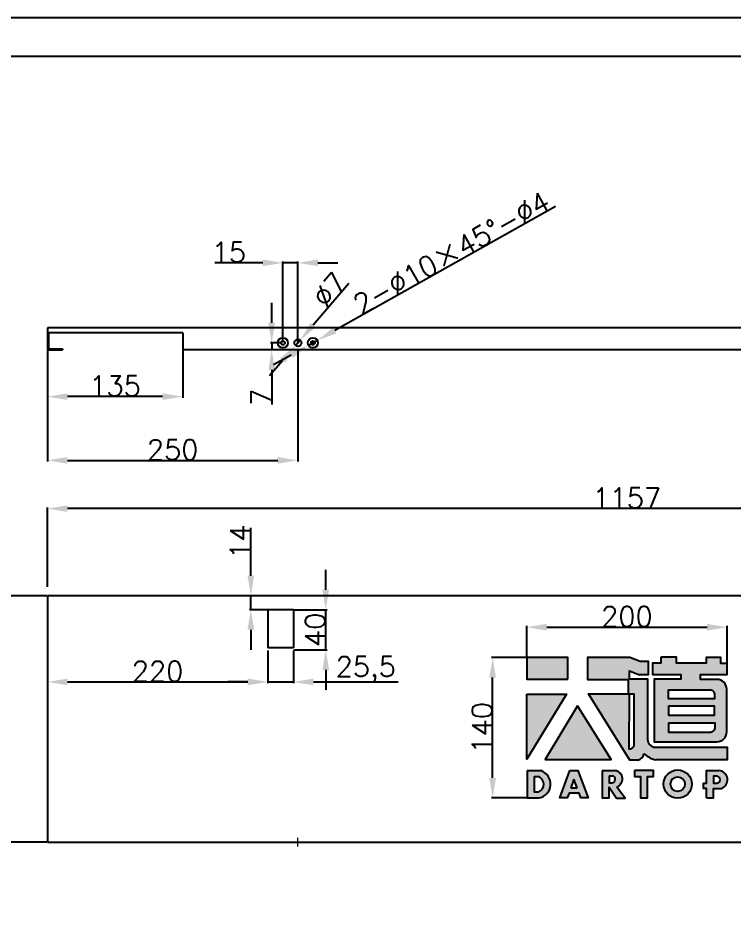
# Model space of a CAD drawing. Header units: millimetres. Extents: x -30327 to 34858, y 4015 to 75103.
# Drawn here: x 15878 to 16593, y 53487 to 54378 of the extents above; entities that cross this region are included whole.
import ezdxf

# ---------------------------------------------------------------- set-up
doc = ezdxf.new("R2010")
doc.units = ezdxf.units.MM
doc.linetypes.add('CENTER2', pattern=[28.575, 19.05, -3.175, 3.175, -3.175])
doc.layers.add('cen', color=1, linetype='CENTER2', lineweight=9)
doc.layers.add('dim', color=2, linetype='Continuous', lineweight=9)
doc.layers.add('print', color=30, linetype='Continuous')
doc.styles.add('GB', font='GBENOR.SHX', dxfattribs={"bigfont": 'gbcbig.shx'})
doc.styles.get("Standard").update_dxf_attribs({"font": 'txt', "bigfont": 'gbcbig.shx'})
doc.dimstyles.new('ISO-25', dxfattribs={"dimtxt": 20, "dimasz": 20, "dimexe": 1.25, "dimexo": 0.625, "dimtad": 1, "dimtxsty": 'Standard', "dimcen": 2.5, "dimadec": 0, "dimazin": 0, "dimtfac": 1, "dimtmove": 0, "dimatfit": 3, "dimfxl": 0, "dimarcsym": 0})

# ---------------------------------------------------------------- blocks, each defined once
blk = doc.blocks.new('*D354')
at = {"layer": 'Defpoints', "color": 0}
for p in [(15907.64, 53888.35), (15907.64, 53809.74), (17064.64, 53809.74)]:
    blk.add_point(p, dxfattribs=at)
at = {"layer": 'dim', "color": 0, "lineweight": -2}
for p, q in [((15907.64, 53810.37), (15907.64, 53889.6)), ((17044.64, 53888.35), (15927.64, 53888.35)), ((17064.64, 53810.37), (17064.64, 53889.6))]:
    blk.add_line(p, q, dxfattribs=at)
at = {"layer": 'dim', "color": 0}
for points in [[(15927.64, 53891.68), (15927.64, 53885.01), (15907.64, 53888.35)], [(17044.64, 53891.68), (17044.64, 53885.01), (17064.64, 53888.35)]]:
    blk.add_solid(points, dxfattribs=at)
at = {"layer": 'dim', "color": 0, "lineweight": 9, "insert": (16486.14, 53898.97), "char_height": 20, "attachment_point": 5}
blk.add_mtext('1157', dxfattribs=at)
blk = doc.blocks.new('*D357')
at = {"layer": 'Defpoints', "color": 0}
for p in [(15907.64, 53801.39), (16127.64, 53747.39), (16127.64, 53715.32)]:
    blk.add_point(p, dxfattribs=at)
at = {"layer": 'dim', "color": 0, "lineweight": -2}
for p, q in [((15907.64, 53800.76), (15907.64, 53714.07)), ((16127.64, 53746.76), (16127.64, 53714.07)), ((15927.64, 53715.32), (16107.64, 53715.32))]:
    blk.add_line(p, q, dxfattribs=at)
at = {"layer": 'dim', "color": 0}
for points in [[(15927.64, 53718.66), (15927.64, 53711.99), (15907.64, 53715.32)], [(16107.64, 53718.66), (16107.64, 53711.99), (16127.64, 53715.32)]]:
    blk.add_solid(points, dxfattribs=at)
at = {"layer": 'dim', "color": 0, "lineweight": 9, "insert": (16017.64, 53725.95), "char_height": 20, "attachment_point": 5}
blk.add_mtext('220', dxfattribs=at)
blk = doc.blocks.new('*D359')
at = {"layer": 'Defpoints', "color": 0}
for p in [(16127.64, 53747.39), (16153.14, 53747.39), (16153.14, 53715.32)]:
    blk.add_point(p, dxfattribs=at)
at = {"layer": 'dim', "color": 0, "lineweight": -2}
for p, q in [((16127.64, 53746.76), (16127.64, 53714.07)), ((16153.14, 53746.76), (16153.14, 53714.07)), ((16107.64, 53715.32), (16087.64, 53715.32)), ((16127.64, 53715.32), (16153.14, 53715.32)), ((16173.14, 53715.32), (16257.72, 53715.32))]:
    blk.add_line(p, q, dxfattribs=at)
at = {"layer": 'dim', "color": 0}
for points in [[(16107.64, 53718.66), (16107.64, 53711.99), (16127.64, 53715.32)], [(16173.14, 53718.66), (16173.14, 53711.99), (16153.14, 53715.32)]]:
    blk.add_solid(points, dxfattribs=at)
at = {"layer": 'dim', "color": 0, "lineweight": 9, "insert": (16225.43, 53727.62), "char_height": 20, "attachment_point": 5}
blk.add_mtext('25,5', dxfattribs=at)
blk = doc.blocks.new('*D360')
at = {"layer": 'Defpoints', "color": 0}
for p in [(16153.14, 53787.39), (16185.49, 53787.39), (16153.14, 53747.39)]:
    blk.add_point(p, dxfattribs=at)
at = {"layer": 'dim', "color": 0, "lineweight": -2}
for p, q in [((16185.49, 53807.39), (16185.49, 53827.39)), ((16153.76, 53787.39), (16186.74, 53787.39)), ((16185.49, 53747.39), (16185.49, 53787.39)), ((16153.76, 53747.39), (16186.74, 53747.39)), ((16185.49, 53727.39), (16185.49, 53707.39))]:
    blk.add_line(p, q, dxfattribs=at)
at = {"layer": 'dim', "color": 0}
for points in [[(16182.16, 53807.39), (16188.82, 53807.39), (16185.49, 53787.39)], [(16182.16, 53727.39), (16188.82, 53727.39), (16185.49, 53747.39)]]:
    blk.add_solid(points, dxfattribs=at)
at = {"layer": 'dim', "color": 0, "lineweight": 9, "insert": (16174.87, 53767.39), "char_height": 20, "attachment_point": 5, "rotation": 90}
blk.add_mtext('40', dxfattribs=at)
blk = doc.blocks.new('*D361')
at = {"layer": 'Defpoints', "color": 0}
for p in [(16110.7, 53801.39), (16184.66, 53801.39), (16153.14, 53787.39)]:
    blk.add_point(p, dxfattribs=at)
at = {"layer": 'dim', "color": 0, "lineweight": -2}
for p, q in [((16110.7, 53821.39), (16110.7, 53869.31)), ((16184.03, 53801.39), (16109.45, 53801.39)), ((16110.7, 53787.39), (16110.7, 53801.39)), ((16152.51, 53787.39), (16109.45, 53787.39)), ((16110.7, 53767.39), (16110.7, 53747.39))]:
    blk.add_line(p, q, dxfattribs=at)
at = {"layer": 'dim', "color": 0}
for points in [[(16107.36, 53821.39), (16114.03, 53821.39), (16110.7, 53801.39)], [(16107.36, 53767.39), (16114.03, 53767.39), (16110.7, 53787.39)]]:
    blk.add_solid(points, dxfattribs=at)
at = {"layer": 'dim', "color": 0, "lineweight": 9, "insert": (16100.07, 53855.35), "char_height": 20, "attachment_point": 5, "rotation": 90}
blk.add_mtext('14', dxfattribs=at)
blk = doc.blocks.new('*D362')
at = {"layer": 'Defpoints', "color": 0}
for p in [(15773.59, 53801.39), (15907.64, 53801.39), (15907.64, 53555.39)]:
    blk.add_point(p, dxfattribs=at)
at = {"layer": 'dim', "color": 0, "lineweight": -2}
for p, q in [((15907.01, 53801.39), (15772.34, 53801.39)), ((15773.59, 53575.39), (15773.59, 53781.39)), ((15907.01, 53555.39), (15772.34, 53555.39))]:
    blk.add_line(p, q, dxfattribs=at)
at = {"layer": 'dim', "color": 0}
for points in [[(15770.26, 53781.39), (15776.93, 53781.39), (15773.59, 53801.39)], [(15770.26, 53575.39), (15776.93, 53575.39), (15773.59, 53555.39)]]:
    blk.add_solid(points, dxfattribs=at)
at = {"layer": 'dim', "color": 0, "lineweight": 9, "insert": (15762.97, 53665.89), "char_height": 20, "attachment_point": 5, "rotation": 90}
blk.add_mtext('246', dxfattribs=at)
blk = doc.blocks.new('*D374')
at = {"layer": 'Defpoints', "color": 0}
for p in [(15907.64, 54046.89), (16157.64, 54046.89), (16157.64, 53936.55)]:
    blk.add_point(p, dxfattribs=at)
at = {"layer": 'dim', "color": 0, "lineweight": -2}
for p, q in [((15907.64, 54046.27), (15907.64, 53935.3)), ((16157.64, 54046.27), (16157.64, 53935.3)), ((15927.64, 53936.55), (16137.64, 53936.55))]:
    blk.add_line(p, q, dxfattribs=at)
at = {"layer": 'dim', "color": 0}
for points in [[(15927.64, 53939.89), (15927.64, 53933.22), (15907.64, 53936.55)], [(16137.64, 53939.89), (16137.64, 53933.22), (16157.64, 53936.55)]]:
    blk.add_solid(points, dxfattribs=at)
at = {"layer": 'dim', "color": 0, "lineweight": 9, "insert": (16032.64, 53947.18), "char_height": 20, "attachment_point": 5}
blk.add_mtext('250', dxfattribs=at)
blk = doc.blocks.new('*D382')
at = {"layer": 'Defpoints', "color": 0}
for p in [(15907.64, 54046.89), (16042.64, 54046.89), (15907.64, 54000.17)]:
    blk.add_point(p, dxfattribs=at)
at = {"layer": 'dim', "color": 0, "lineweight": -2}
for p, q in [((15907.64, 54046.27), (15907.64, 53998.92)), ((16042.64, 54046.27), (16042.64, 53998.92)), ((16022.64, 54000.17), (15927.64, 54000.17))]:
    blk.add_line(p, q, dxfattribs=at)
at = {"layer": 'dim', "color": 0}
for points in [[(15927.64, 54003.51), (15927.64, 53996.84), (15907.64, 54000.17)], [(16022.64, 54003.51), (16022.64, 53996.84), (16042.64, 54000.17)]]:
    blk.add_solid(points, dxfattribs=at)
at = {"layer": 'dim', "color": 0, "lineweight": 9, "insert": (15975.14, 54010.8), "char_height": 20, "attachment_point": 5}
blk.add_mtext('135', dxfattribs=at)
blk = doc.blocks.new('*D384')
at = {"layer": 'Defpoints', "color": 0}
for p in [(16159.93, 54056.54), (16155.35, 54051.24)]:
    blk.add_point(p, dxfattribs=at)
at = {"layer": 'dim', "color": 0, "lineweight": -2}
for p, q in [((16208.65, 54113.01), (16172.99, 54071.68)), ((16155.35, 54051.24), (16159.93, 54056.54)), ((16142.29, 54036.1), (16129.22, 54020.95))]:
    blk.add_line(p, q, dxfattribs=at)
at = {"layer": 'dim', "color": 0}
for points in [[(16170.47, 54073.86), (16175.51, 54069.51), (16159.93, 54056.54)], [(16139.76, 54038.28), (16144.81, 54033.92), (16155.35, 54051.24)]]:
    blk.add_solid(points, dxfattribs=at)
at = {"layer": 'dim', "color": 0, "insert": (16189.31, 54106.86), "char_height": 20, "attachment_point": 5, "rotation": 49.21423}
blk.add_mtext('∅7', dxfattribs=at)
blk = doc.blocks.new('*D387')
at = {"layer": 'Defpoints', "color": 0}
for p in [(16131.5, 54053.89), (16142.64, 54053.89), (16157.64, 54046.89)]:
    blk.add_point(p, dxfattribs=at)
at = {"layer": 'dim', "color": 0, "lineweight": -2}
for p, q in [((16131.5, 54073.89), (16131.5, 54093.89)), ((16142.01, 54053.89), (16130.25, 54053.89)), ((16131.5, 54053.89), (16131.5, 54046.89)), ((16157.01, 54046.89), (16130.25, 54046.89)), ((16131.5, 54026.89), (16131.5, 53992.31))]:
    blk.add_line(p, q, dxfattribs=at)
at = {"layer": 'dim', "color": 0}
for points in [[(16128.16, 54073.89), (16134.83, 54073.89), (16131.5, 54053.89)], [(16128.16, 54026.89), (16134.83, 54026.89), (16131.5, 54046.89)]]:
    blk.add_solid(points, dxfattribs=at)
at = {"layer": 'dim', "color": 0, "insert": (16120.87, 53999.6), "char_height": 20, "attachment_point": 5, "rotation": 90}
blk.add_mtext('7', dxfattribs=at)
blk = doc.blocks.new('*D389')
at = {"layer": 'Defpoints', "color": 0}
for p in [(16142.64, 54133.77), (16142.64, 54053.89), (16157.64, 54053.89)]:
    blk.add_point(p, dxfattribs=at)
at = {"layer": 'dim', "color": 0, "lineweight": -2}
for p, q in [((16122.64, 54133.77), (16074.72, 54133.77)), ((16142.64, 54054.52), (16142.64, 54135.02)), ((16157.64, 54133.77), (16142.64, 54133.77)), ((16157.64, 54054.52), (16157.64, 54135.02)), ((16177.64, 54133.77), (16197.64, 54133.77))]:
    blk.add_line(p, q, dxfattribs=at)
at = {"layer": 'dim', "color": 0}
for points in [[(16122.64, 54137.11), (16122.64, 54130.44), (16142.64, 54133.77)], [(16177.64, 54137.11), (16177.64, 54130.44), (16157.64, 54133.77)]]:
    blk.add_solid(points, dxfattribs=at)
at = {"layer": 'dim', "color": 0, "insert": (16088.68, 54144.4), "char_height": 20, "attachment_point": 5}
blk.add_mtext('15', dxfattribs=at)
blk = doc.blocks.new('dadao')
for p, q in [((47.97, 19.22), (44.86, 10.36)), ((51.2, 10.36), (47.97, 19.22)), ((44.86, 10.36), (51.2, 10.36))]:
    blk.add_line(p, q)
for points in [[(41.78, 121.65), (41.78, 143.68), (-0.41, 143.68), (-0.41, 121.63), (41.78, 121.63)], [(104.84, 122.03), (104.84, 130.28), (114.15, 126.26), (124.22, 126.26), (124.22, 139.58), (115.91, 139.58), (105.09, 143.86), (61.55, 143.86)], [(61.72, 143.98), (61.72, 121.32), (103.92, 121.32)], [(113.42, 38.73), (105.09, 38.73), (63, 106.46), (103.92, 106.46), (103.92, 120.87), (103.92, 121.32)], [(109.7, 53.6), (109.7, 106.17), (104.34, 106.17), (104.32, 50.41), (106.6, 50.41)], [(144.61, 94.38), (144.61, 84.79), (192.02, 84.79), (192.02, 94.07), (144.92, 94.07)], [(120.24, 44.96), (119.5, 44.96), (119.5, 44.64)], [(0, 27.95), (0, 0), (11.77, 0)], [(0.07, 27.95), (13.97, 27.95)], [(76.83, 28.16), (76.83, -0.05), (84.09, -0.05), (84.09, 11.14), (91.55, -0.15), (100.33, -0.15), (91.74, 11.07)], [(76.84, 28.16), (90.57, 28.16)], [(183.75, 0.01), (183.75, 9.59), (180.55, 9.59), (180.55, 14.93), (183.8, 14.93), (183.8, 28.09), (196.05, 28.09), (196.47, 28.09)], [(7.09, 21.83), (7.09, 6.12), (11.97, 6.12)], [(7.09, 21.83), (11.43, 21.83)], [(84.02, 22.72), (87.27, 22.72)], [(84.02, 22.68), (84.02, 15.31), (87.22, 15.31)], [(194.86, 22.33), (190.79, 22.33), (190.79, 14.97), (194.45, 14.97)], [(183.75, 0), (190.9, 0), (190.9, 9.62), (198.76, 9.62)]]:
    blk.add_lwpolyline(points)
blk.add_lwpolyline([(137.07, 144.22), (137.07, 137.91), (128.29, 137.91), (128.29, 126.5), (157.28, 126.5), (157.28, 121.45), (130.26, 121.45), (130.26, 57.55), (194.41, 57.55, 0.414214), (204.41, 67.55), (204.41, 111.31, 0.414214), (194.41, 121.31), (177.46, 121.31), (177.46, 126.26), (204.72, 126.26), (204.72, 137.72), (198.22, 137.72), (198.22, 143.91), (183.34, 143.91), (183.34, 138.03), (152.98, 138.03), (152.98, 144.22), (137.07, 144.22)], format="xyb", close=True)
for points in [[(104.84, 122.03), (123.4, 122.03), (123.4, 59.96, 0.414214), (131.4, 51.96), (204.85, 51.96), (204.85, 39.12), (131.71, 39.12)], [(144.3, 110.79), (144.3, 101.81), (192.33, 101.81), (192.33, 105.48, 0.414214), (187.33, 110.48), (144.3, 110.48)], [(144.61, 77.05), (144.61, 67.45), (187.64, 67.45, 0.414214), (192.64, 72.45), (192.64, 76.43), (144.61, 76.43)]]:
    blk.add_lwpolyline(points, format="xyb")
for points in [[(-0.3, 106.21), (40.42, 106.21), (-0.3, 39.72), (-0.3, 106.21)], [(51.71, 94.14), (18.42, 39.28), (86.21, 39.28)], [(43.84, 28.18), (51.82, 28.18), (62.58, -0.09), (54.97, -0.09), (53.15, 4.97), (42.92, 4.97), (41.14, -0.03), (33.59, -0.03)], [(109.98, 28.05), (109.98, 21.94), (115.99, 21.94), (115.99, -0.08), (123.19, -0.08), (123.19, 21.95), (129.25, 21.95), (129.25, 28.05), (109.98, 28.05)]]:
    blk.add_lwpolyline(points, close=True)
for radius in [14.48, 7.44]:
    blk.add_circle((154.2, 14.16), radius)
for centre, radius, start, end in [((99.24, 60.67), 12.63, 305.63988, 325.96896), ((111.58, 46.7), 8.19, 282.98113, 347.66273), ((135.97, 61.66), 22.95, 226.7358, 259.32094), ((9.6, 14.23), 14.4, 278.66044, 72.32035), ((88.59, 19.44), 8.95, 290.60733, 77.21242), ((195.68, 18.62), 9.51, 288.89587, 85.24422), ((8.49, 13.87), 8.49, 294.21427, 69.71773), ((86.4, 19.02), 3.8, 282.52697, 76.71958), ((193.72, 18.7), 3.8, 280.98914, 72.55128)]:
    blk.add_arc(centre, radius, start, end)
blk = doc.blocks.new('*D536')
at = {"color": 0, "lineweight": -2}
for p, q in [((16386.14, 53740.22), (16386.14, 53771.2)), ((16586.14, 53734.4), (16586.14, 53771.2)), ((16406.14, 53769.95), (16566.14, 53769.95))]:
    blk.add_line(p, q, dxfattribs=at)
at = {"color": 0}
for points in [[(16406.14, 53773.29), (16406.14, 53766.62), (16386.14, 53769.95)], [(16566.14, 53773.29), (16566.14, 53766.62), (16586.14, 53769.95)]]:
    blk.add_solid(points, dxfattribs=at)
at = {"layer": 'Defpoints', "color": 0}
for p in [(16586.14, 53769.95), (16386.14, 53739.59), (16586.14, 53733.78)]:
    blk.add_point(p, dxfattribs=at)
at = {"color": 0, "insert": (16486.14, 53780.58), "char_height": 20, "attachment_point": 5}
blk.add_mtext('200', dxfattribs=at)
blk = doc.blocks.new('*D537')
at = {"color": 0, "lineweight": -2}
for p, q in [((16385.92, 53739.59), (16350.88, 53739.59)), ((16352.13, 53619.51), (16352.13, 53719.59)), ((16385.92, 53599.51), (16350.88, 53599.51))]:
    blk.add_line(p, q, dxfattribs=at)
at = {"color": 0}
for points in [[(16348.8, 53719.59), (16355.46, 53719.59), (16352.13, 53739.59)], [(16348.8, 53619.51), (16355.46, 53619.51), (16352.13, 53599.51)]]:
    blk.add_solid(points, dxfattribs=at)
at = {"layer": 'Defpoints', "color": 0}
for p in [(16352.13, 53739.59), (16386.54, 53739.59), (16386.54, 53599.51)]:
    blk.add_point(p, dxfattribs=at)
at = {"color": 0, "insert": (16341.51, 53669.55), "char_height": 20, "attachment_point": 5, "rotation": 90}
blk.add_mtext('140', dxfattribs=at)
blk = doc.blocks.new('*D538')
at = {"layer": 'Defpoints', "color": 0}
for p in [(16177, 54056.34), (16168.28, 54051.44)]:
    blk.add_point(p, dxfattribs=at)
at = {"layer": 'dim', "color": 0, "lineweight": -2}
for p, q in [((16415.01, 54189.91), (16194.44, 54066.13)), ((16168.28, 54051.44), (16177, 54056.34)), ((16150.84, 54041.66), (16133.4, 54031.87))]:
    blk.add_line(p, q, dxfattribs=at)
at = {"layer": 'dim', "color": 0}
for points in [[(16192.81, 54069.03), (16196.07, 54063.22), (16177, 54056.34)], [(16149.21, 54044.56), (16152.47, 54038.75), (16168.28, 54051.44)]]:
    blk.add_solid(points, dxfattribs=at)
at = {"layer": 'dim', "color": 0, "insert": (16311.11, 54143.78), "char_height": 20, "attachment_point": 5, "rotation": 29.3012}
blk.add_mtext('2-∅10{\\fSimSun|b0|i0|c134|p2;×}45°-%%C4', dxfattribs=at)
blk = doc.blocks.new('DT-A2-TITLE')
for p, q in [((594, 420), (0, 420)), ((584, 410), (10, 410))]:
    blk.add_line(p, q)
at = {"style": 'GB'}
for tag, p, height in [('#设计', (451.96, 38.52), 3.5), ('#品名', (523.32, 37.95), 3.5), ('#审核', (451.99, 28.1), 3.5), ('#图号', (526.67, 27.2), 3.5), ('#材料说明', (442.15, 13.59), 3), ('#数量', (520.33, 14.51), 3.5), ('#版本', (552.92, 14.47), 3.5)]:
    blk.add_attdef(tag, p, '', height=height, dxfattribs=at)

msp = doc.modelspace()

# ---------------------------------------------------------------- hatches: boundary and pattern name
for points in [[(16427.2764, 53739.5901), (16386.1385, 53739.5901), (16386.1385, 53718.0971), (16427.2764, 53718.0971)], [(16425.952, 53703.059), (16386.2487, 53703.059), (16386.2487, 53638.2341)], [(16436.9578, 53691.295), (16404.5019, 53637.8023), (16470.5903, 53637.8023)], [(16512.5537, 53626.8572), (16493.7717, 53626.8572), (16493.7717, 53620.8985), (16499.6318, 53620.8985), (16499.6318, 53599.4259), (16506.6481, 53599.4259), (16506.6481, 53620.9127), (16512.5537, 53620.9127)]]:
    msp.add_hatch(color=256).paths.add_polyline_path(points)
h = msp.add_hatch(color=256)
h.paths.add_polyline_path([(16488.7536, 53726.5278), (16497.8328, 53722.6055), (16507.6487, 53722.6055), (16507.6487, 53735.5971), (16499.5506, 53735.5971), (16488.9991, 53739.7642), (16446.7147, 53739.7642), (16446.7147, 53717.7924), (16487.8565, 53717.7924), (16487.8565, 53717.3481), (16487.8565, 53703.305), (16447.9608, 53703.305), (16488.9962, 53637.2655), (16497.1221, 53637.2655, 0.27937482), (16503.0539, 53643.0338), (16503.0539, 53643.338), (16503.7706, 53643.338, 0.14314537), (16514.9575, 53637.645), (16586.2635, 53637.645), (16586.2635, 53650.1696), (16514.6538, 53650.1696, -0.41421356), (16506.854, 53657.9694), (16506.854, 53718.4866), (16488.7536, 53718.4866)])
h.paths.add_polyline_path([(16488.2712, 53703.0242), (16493.4991, 53703.0234), (16493.4991, 53651.7675, -0.08893574), (16490.4694, 53648.6516), (16488.2528, 53648.6516)], flags=16)
h = msp.add_hatch(color=256)
h.paths.add_polyline_path([(16586.1407, 53733.7782), (16579.7963, 53733.7782), (16579.7963, 53739.8136), (16565.2948, 53739.8136), (16565.2948, 53734.0799), (16535.6887, 53734.0799), (16535.6887, 53740.1152), (16520.1829, 53740.1152), (16520.1829, 53733.9682), (16511.615, 53733.9682), (16511.615, 53722.842), (16539.889, 53722.842), (16539.889, 53717.9209), (16513.5426, 53717.9209), (16513.5426, 53655.6171), (16576.0884, 53655.6171, 0.41421356), (16585.8381, 53665.3668), (16585.8381, 53708.0339, 0.41421356), (16576.0884, 53717.7837), (16559.5546, 53717.7837), (16559.5546, 53722.6122), (16586.1407, 53722.6122)])
h.paths.add_polyline_path([(16569.1812, 53707.2214, -0.41421356), (16574.056, 53702.3466), (16574.056, 53698.7714), (16527.2291, 53698.7714), (16527.2291, 53707.2214)], flags=16)
h.paths.add_polyline_path([(16573.7534, 53691.2268), (16573.7534, 53682.1734), (16527.5317, 53682.1734), (16527.5317, 53691.2268)], flags=16)
h.paths.add_polyline_path([(16574.3576, 53674.0255), (16574.3576, 53670.1487, -0.41421356), (16569.4828, 53665.2738), (16527.5317, 53665.2738), (16527.5317, 53674.0255)], flags=16)
h = msp.add_hatch(color=256)
h.paths.add_polyline_path([(16400.1614, 53626.7593), (16386.5406, 53626.7593), (16386.5406, 53599.5075), (16398.012, 53599.5075, 0.79301591)])
h.paths.add_polyline_path([(16398.214, 53605.4755), (16393.4516, 53605.4755), (16393.4516, 53620.7914), (16397.6883, 53620.7914, -0.67136089)], flags=16)
h = msp.add_hatch(color=256)
h.paths.add_polyline_path([(16437.0603, 53626.9836), (16429.2871, 53626.9836), (16419.2905, 53599.4782), (16426.6538, 53599.4782), (16428.3861, 53604.3528), (16438.3615, 53604.3528), (16440.1315, 53599.4192), (16447.5538, 53599.4192)])
h.paths.add_polyline_path([(16436.4552, 53609.607), (16430.2751, 53609.607), (16433.3086, 53618.2499)], flags=16)
h = msp.add_hatch(color=256)
h.paths.add_polyline_path([(16474.8445, 53626.9644), (16461.4482, 53626.9644), (16461.4482, 53599.4632), (16468.5273, 53599.4632), (16468.5273, 53610.3656), (16475.8037, 53599.3648), (16484.358, 53599.3648), (16475.9837, 53610.2964, 0.74405494)])
h.paths.add_polyline_path([(16468.4626, 53614.436), (16468.4626, 53621.6579), (16471.6269, 53621.6579, -0.79680897), (16471.5794, 53614.436)], flags=16)
h = msp.add_hatch(color=256)
h.paths.add_polyline_path([(16522.7639, 53613.3125, 1), (16551.0032, 53613.3125, 1)])
h.paths.add_polyline_path([(16544.1373, 53613.3125, -1), (16529.6298, 53613.3125, -1)], flags=16)
h = msp.add_hatch(color=256)
h.paths.add_polyline_path([(16578.0893, 53626.8991), (16577.684, 53626.8991), (16565.7414, 53626.8991), (16565.7414, 53614.0644), (16562.5726, 53614.0644), (16562.5726, 53608.8546), (16565.6902, 53608.8546), (16565.6902, 53599.5113), (16572.662, 53599.5113), (16572.662, 53608.8911), (16580.3227, 53608.8911, 0.81230381)])
h.paths.add_polyline_path([(16572.5586, 53614.1), (16572.5586, 53621.2788), (16576.526, 53621.2788, -0.77821343), (16576.1209, 53614.1)], flags=16)

# ---------------------------------------------------------------- linework, layer by layer
for p, q in [((17064.6396, 54068.8913), (15907.6396, 54068.8913)), ((15907.6396, 54068.8913), (15907.6396, 54063.8913)), ((15907.6396, 54068.8913), (15907.6396, 54046.8913)), ((16042.6396, 54063.8913), (15907.6396, 54063.8913)), ((15908.6396, 54063.8913), (15908.6396, 54047.8913)), ((16042.6396, 54063.8913), (16042.6396, 54046.8913)), ((15908.6396, 54047.8913), (15922.6396, 54047.8913)), ((15922.6396, 54047.8913), (15922.6396, 54046.8913)), ((15907.6396, 54046.8913), (15922.6396, 54046.8913)), ((16929.6396, 54046.8913), (16042.6396, 54046.8913)), ((16157.6396, 54046.8913), (16042.6396, 54046.8913)), ((17064.6396, 53801.3899), (15907.6396, 53801.3899)), ((15907.6396, 53801.3899), (15907.6396, 53555.3899)), ((16153.1396, 53787.3899), (16127.6396, 53787.3899)), ((16127.6396, 53787.3899), (16127.6396, 53749.3899)), ((16153.1396, 53787.3899), (16153.1396, 53749.3899)), ((16153.1396, 53749.3899), (16127.6396, 53749.3899)), ((15907.6396, 53555.3899), (17064.6396, 53555.3899))]:
    msp.add_line(p, q)
for centre, radius in [((16142.6396, 54053.8913), 5), ((16157.6396, 54053.8913), 3.5), ((16172.6396, 54053.8913), 5), ((16142.6396, 54053.8913), 2), ((16172.6396, 54053.8913), 2)]:
    msp.add_circle(centre, radius)
at = {"layer": 'cen'}
msp.add_line((16157.6396, 53551.0752), (16157.6396, 53559.7046), dxfattribs=at)
at = {"layer": 'print'}
msp.add_lwpolyline([(15591.5606, 52752.7093), (17890.7683, 52752.7093), (17890.7683, 54378.4117), (15591.5606, 54378.4117)], close=True, dxfattribs=at)

# ---------------------------------------------------------------- block references
for name, p, xscale, yscale, zscale in [('DT-A2-TITLE', (15591.5606, 52752.7093), 3.87072, 3.87072, 3.87072), ('dadao', (16386.5406, 53599.5075), 0.9749719423825202, 0.9749719424321778, 0.9749719424460435)]:
    msp.add_blockref(name, p, dxfattribs=dict(xscale=xscale, yscale=yscale, zscale=zscale))

# ---------------------------------------------------------------- dimensions: what is measured, and where the dimension line sits
dim = msp.add_linear_dim(base=(16586.1407, 53769.9547), p1=(16386.1406, 53739.5901), p2=(16586.1407, 53733.7782), dimstyle='ISO-25')
dim.commit()
dim.dimension.update_dxf_attribs({"geometry": '*D536', "text_midpoint": (16486.1396, 53769.9547), "dimtype": 160})
dim = msp.add_linear_dim(base=(16352.1316, 53739.5901), p1=(16386.5406, 53599.5075), p2=(16386.5406, 53739.5901), angle=90, text='140', dimstyle='ISO-25')
dim.commit()
dim.dimension.update_dxf_attribs({"geometry": '*D537', "text_midpoint": (16341.5066, 53669.5488)})
at = {"layer": 'dim'}
dim = msp.add_diameter_dim_2p(p1=(16168.2793, 54051.4443), p2=(16176.9999, 54056.3383), text='2-<>{\\fSimSun|b0|i0|c134|p2;×}45°-%%C4', dimstyle='ISO-25', dxfattribs=at)
dim.commit()
dim.dimension.update_dxf_attribs({"geometry": '*D538', "text_midpoint": (16316.3086, 54134.5185), "dimtype": 163})
dim = msp.add_linear_dim(base=(16142.6396, 54133.7725), p1=(16157.6396, 54053.8913), p2=(16142.6396, 54053.8913), dimstyle='ISO-25', dxfattribs=at)
dim.commit()
dim.dimension.update_dxf_attribs({"geometry": '*D389', "text_midpoint": (16088.6813, 54144.3975)})
dim = msp.add_diameter_dim_2p(p1=(16155.3533, 54051.2412), p2=(16159.9259, 54056.5413), dimstyle='ISO-25', dxfattribs=at)
dim.commit()
dim.dimension.update_dxf_attribs({"geometry": '*D384', "text_midpoint": (16189.3059, 54106.8607)})
dim = msp.add_linear_dim(base=(16131.4952, 54053.8913), p1=(16157.6396, 54046.8913), p2=(16142.6396, 54053.8913), angle=90, dimstyle='ISO-25', dxfattribs=at)
dim.commit()
dim.dimension.update_dxf_attribs({"geometry": '*D387', "text_midpoint": (16131.4952, 53999.5996), "dimtype": 160})
at = {"layer": 'dim', "lineweight": 9}
for base, p1, p2, picture, middle in [((16157.6396, 53936.5549), (15907.6396, 54046.8913), (16157.6396, 54046.8913), '*D374', (16032.6396, 53947.1799)), ((15907.6396, 54000.1739), (16042.6396, 54046.8913), (15907.6396, 54046.8913), '*D382', (15975.1396, 54010.7989)), ((16127.6396, 53715.3237), (15907.6396, 53801.3899), (16127.6396, 53747.3899), '*D357', (16017.6396, 53725.9487)), ((16153.1396, 53715.3237), (16127.6396, 53747.3899), (16153.1396, 53747.3899), '*D359', (16225.4313, 53727.6153))]:
    dim = msp.add_linear_dim(base=base, p1=p1, p2=p2, dimstyle='ISO-25', dxfattribs=at)
    dim.commit()
    dim.dimension.update_dxf_attribs({"geometry": picture, "text_midpoint": middle})
for base, p1, p2, angle, picture, middle in [((15907.6396, 53888.3466), (17064.6396, 53809.7445), (15907.6396, 53809.7445), 180, '*D354', (16486.1396, 53888.3466)), ((16110.6962, 53801.3899), (16153.1396, 53787.3899), (16184.658, 53801.3899), 90, '*D361', (16110.6962, 53855.3482)), ((15773.5949, 53801.3899), (15907.6396, 53555.3899), (15907.6396, 53801.3899), 90, '*D362', (15773.5949, 53665.8899))]:
    dim = msp.add_linear_dim(base=base, p1=p1, p2=p2, angle=angle, dimstyle='ISO-25', dxfattribs=at)
    dim.commit()
    dim.dimension.update_dxf_attribs({"geometry": picture, "text_midpoint": middle, "dimtype": 160})
dim = msp.add_linear_dim(base=(16185.4913, 53787.3899), p1=(16153.1396, 53747.3899), p2=(16153.1396, 53787.3899), angle=90, dimstyle='ISO-25', dxfattribs=at)
dim.commit()
dim.dimension.update_dxf_attribs({"geometry": '*D360', "text_midpoint": (16174.8663, 53767.3899)})

doc.saveas('drawing.dxf')
